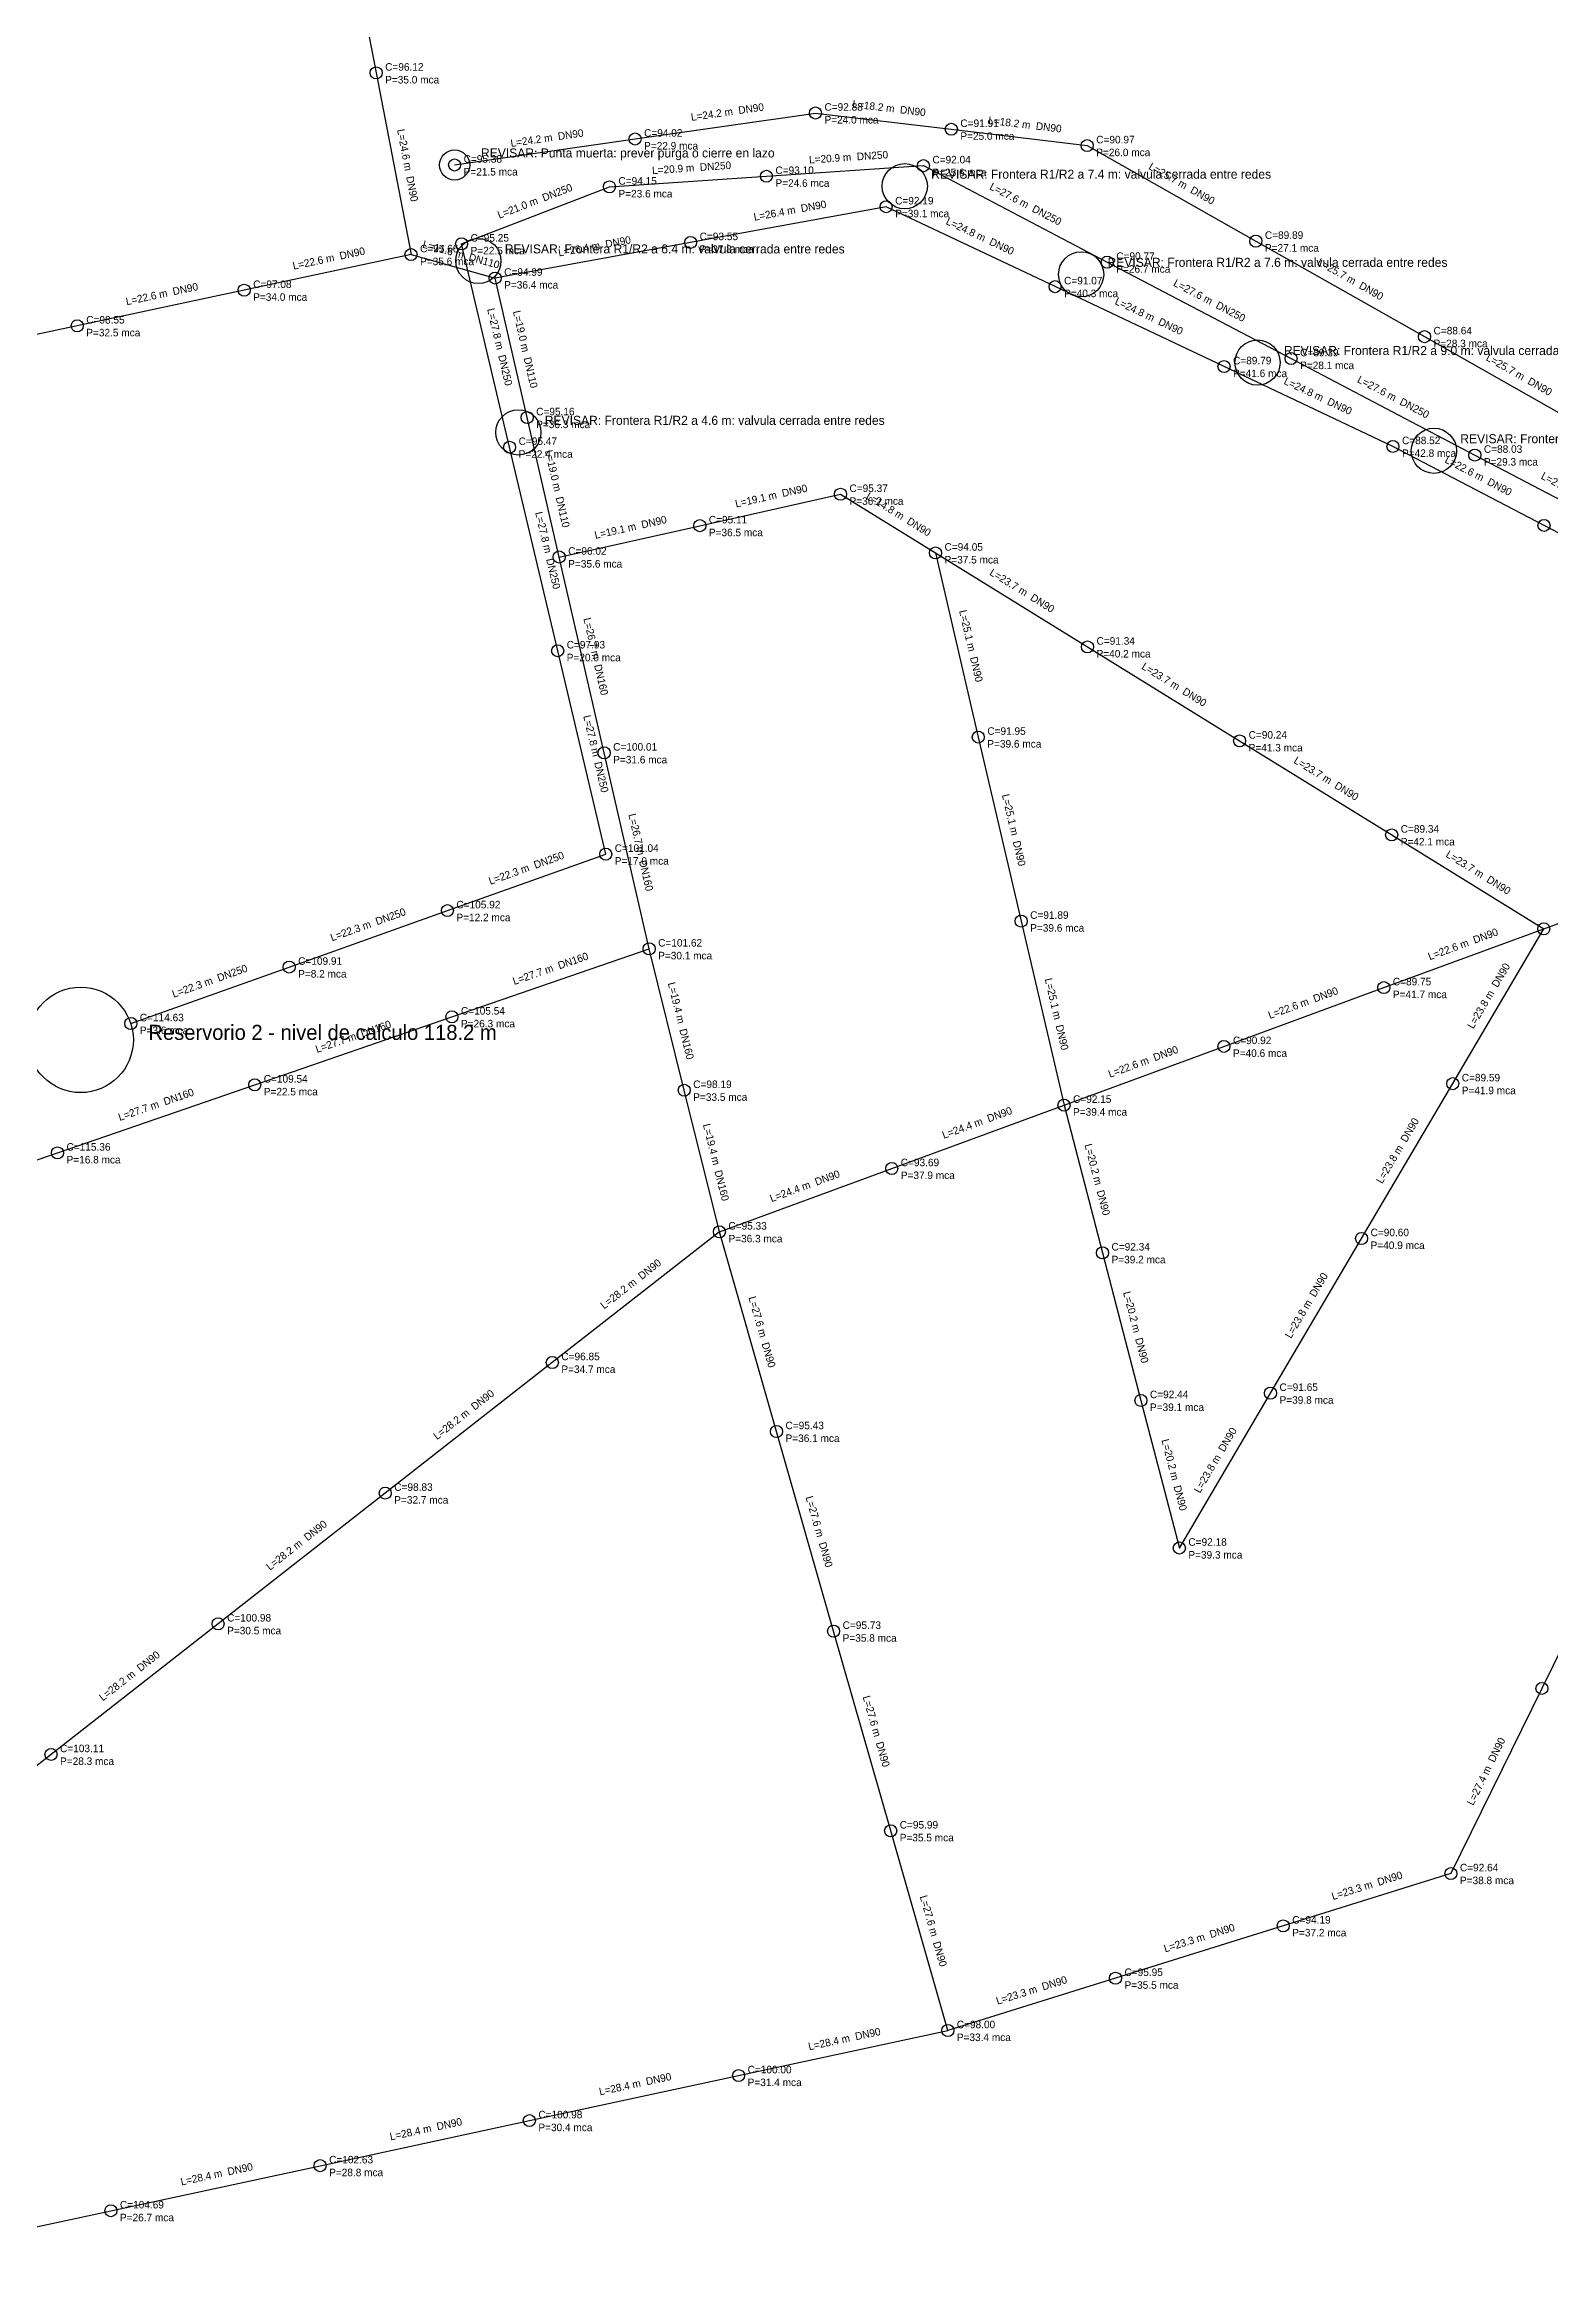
# Model space of a CAD drawing. Extents: x 308163 to 309183, y 8622711 to 8623256.
# Drawn here: x 308383 to 308583, y 8622720.7 to 8623014.3 of the extents above; entities that cross this region are included whole.
import ezdxf

# ---------------------------------------------------------------- set-up
doc = ezdxf.new("R2010")
doc.units = 0
for name, color, linetype in [('EPANET_NODO_P_15_25', 2, 'CONTINUOUS'), ('EPANET_NODO_P_25_35', 3, 'CONTINUOUS'), ('EPANET_NODO_P_mayor35', 4, 'CONTINUOUS'), ('EPANET_NODO_P_menor15', 1, 'CONTINUOUS'), ('EPANET_NODO_TXT', 7, 'CONTINUOUS'), ('EPANET_RESERVORIO', 5, 'CONTINUOUS'), ('EPANET_REVISAR', 6, 'CONTINUOUS'), ('EPANET_TUBO_DN110', 4, 'CONTINUOUS'), ('EPANET_TUBO_DN160', 3, 'CONTINUOUS'), ('EPANET_TUBO_DN250', 1, 'CONTINUOUS'), ('EPANET_TUBO_DN90', 6, 'CONTINUOUS'), ('EPANET_TUBO_TXT', 8, 'CONTINUOUS')]:
    doc.layers.add(name, color=color, linetype=linetype)

msp = doc.modelspace()

# ---------------------------------------------------------------- linework, layer by layer
at = {"layer": 'EPANET_NODO_P_15_25'}
for centre in [(308485.39, 8623005.15), (308461.44, 8623001.7), (308437.49, 8622998.25), (308458.04, 8622995.34), (308478.88, 8622996.75), (308438.41, 8622987.78), (308444.79, 8622960.78), (308451.17, 8622933.77), (308457.55, 8622906.77), (308410.95, 8622876.14), (308384.77, 8622867.11)]:
    msp.add_circle(centre, 0.8, dxfattribs=at)
at = {"layer": 'EPANET_NODO_P_25_35'}
for centre in [(308503.43, 8623002.99), (308521.47, 8623000.82), (308499.72, 8622998.16), (308543.86, 8622988.14), (308524.13, 8622985.35), (308409.55, 8622981.62), (308387.39, 8622976.9), (308566.25, 8622975.46), (308548.53, 8622972.55), (308572.93, 8622959.74), (308457.34, 8622920.21), (308463.31, 8622894.2), (308437.13, 8622885.17), (308467.97, 8622875.42), (308450.46, 8622839.29), (308428.28, 8622821.95), (308406.09, 8622804.6), (308383.91, 8622787.26), (308502.96, 8622750.61), (308475.19, 8622744.63), (308447.41, 8622738.65), (308419.63, 8622732.67), (308391.86, 8622726.69)]:
    msp.add_circle(centre, 0.8, dxfattribs=at)
at = {"layer": 'EPANET_NODO_P_mayor35'}
for centre in [(308427.07, 8623010.47), (308494.77, 8622992.71), (308431.7, 8622986.35), (308468.82, 8622987.97), (308442.87, 8622983.24), (308517.2, 8622982.1), (308539.63, 8622971.49), (308447.12, 8622964.72), (308562.06, 8622960.89), (308488.71, 8622954.54), (308470.04, 8622950.37), (308582.11, 8622950.41), (308451.37, 8622946.21), (308501.33, 8622946.75), (308521.51, 8622934.27), (308507.01, 8622922.31), (308541.7, 8622921.8), (308561.89, 8622909.32), (308512.7, 8622897.88), (308582.08, 8622896.85), (308560.85, 8622889.05), (308539.62, 8622881.25), (308569.99, 8622876.3), (308518.39, 8622873.45), (308495.52, 8622865.04), (308472.64, 8622856.63), (308523.5, 8622853.85), (308557.89, 8622855.75), (308528.6, 8622834.25), (308545.8, 8622835.21), (308480.22, 8622830.13), (308533.7, 8622814.66), (308487.8, 8622803.62), (308581.84, 8622796.03), (308495.38, 8622777.12), (308569.75, 8622771.44), (308547.49, 8622764.5), (308525.22, 8622757.55)]:
    msp.add_circle(centre, 0.8, dxfattribs=at)
at = {"layer": 'EPANET_NODO_P_menor15'}
for centre in [(308436.53, 8622899.27), (308415.52, 8622891.78), (308394.5, 8622884.28)]:
    msp.add_circle(centre, 0.8, dxfattribs=at)
at = {"layer": 'EPANET_RESERVORIO'}
msp.add_circle((308387.84, 8622882.11), 7, dxfattribs=at)
at = {"layer": 'EPANET_REVISAR'}
for centre, radius in [((308437.491, 8622998.248), 2), ((308497.249, 8622995.433), 3), ((308440.641, 8622985.512), 3), ((308520.664, 8622983.726), 3), ((308544.079, 8622972.019), 3), ((308445.955, 8622962.751), 3), ((308567.495, 8622960.312), 3)]:
    msp.add_circle(centre, radius, dxfattribs=at)
at = {"layer": 'EPANET_TUBO_DN110'}
for p, q in [((308431.7, 8622986.35), (308442.87, 8622983.24)), ((308447.12, 8622964.72), (308442.87, 8622983.24)), ((308451.37, 8622946.21), (308447.12, 8622964.72))]:
    msp.add_line(p, q, dxfattribs=at)
at = {"layer": 'EPANET_TUBO_DN160'}
for p, q in [((308457.34, 8622920.21), (308451.37, 8622946.21)), ((308463.31, 8622894.2), (308457.34, 8622920.21)), ((308437.13, 8622885.17), (308463.31, 8622894.2)), ((308467.97, 8622875.42), (308463.31, 8622894.2)), ((308410.95, 8622876.14), (308437.13, 8622885.17)), ((308384.77, 8622867.11), (308410.95, 8622876.14)), ((308472.64, 8622856.63), (308467.97, 8622875.42)), ((308358.58, 8622858.08), (308384.77, 8622867.11))]:
    msp.add_line(p, q, dxfattribs=at)
at = {"layer": 'EPANET_TUBO_DN250'}
for p, q in [((308478.88, 8622996.75), (308499.72, 8622998.16)), ((308499.72, 8622998.16), (308524.13, 8622985.35)), ((308438.41, 8622987.78), (308458.04, 8622995.34)), ((308458.04, 8622995.34), (308478.88, 8622996.75)), ((308444.79, 8622960.78), (308438.41, 8622987.78)), ((308524.13, 8622985.35), (308548.53, 8622972.55)), ((308548.53, 8622972.55), (308572.93, 8622959.74)), ((308451.17, 8622933.77), (308444.79, 8622960.78)), ((308572.93, 8622959.74), (308597.33, 8622946.93)), ((308457.55, 8622906.77), (308451.17, 8622933.77)), ((308436.53, 8622899.27), (308457.55, 8622906.77)), ((308415.52, 8622891.78), (308436.53, 8622899.27)), ((308394.5, 8622884.28), (308415.52, 8622891.78))]:
    msp.add_line(p, q, dxfattribs=at)
at = {"layer": 'EPANET_TUBO_DN90'}
for p, q in [((308422.43, 8623034.59), (308427.07, 8623010.47)), ((308427.07, 8623010.47), (308431.7, 8622986.35)), ((308461.44, 8623001.7), (308485.39, 8623005.15)), ((308485.39, 8623005.15), (308503.43, 8623002.99)), ((308437.49, 8622998.25), (308461.44, 8623001.7)), ((308503.43, 8623002.99), (308521.47, 8623000.82)), ((308521.47, 8623000.82), (308543.86, 8622988.14)), ((308494.77, 8622992.71), (308468.82, 8622987.97)), ((308517.2, 8622982.1), (308494.77, 8622992.71)), ((308431.7, 8622986.35), (308409.55, 8622981.62)), ((308468.82, 8622987.97), (308442.87, 8622983.24)), ((308543.86, 8622988.14), (308566.25, 8622975.46)), ((308409.55, 8622981.62), (308387.39, 8622976.9)), ((308539.63, 8622971.49), (308517.2, 8622982.1)), ((308387.39, 8622976.9), (308365.24, 8622972.17)), ((308566.25, 8622975.46), (308588.64, 8622962.77)), ((308562.06, 8622960.89), (308539.63, 8622971.49)), ((308582.11, 8622950.41), (308562.06, 8622960.89)), ((308470.04, 8622950.37), (308488.71, 8622954.54)), ((308488.71, 8622954.54), (308501.33, 8622946.75)), ((308451.37, 8622946.21), (308470.04, 8622950.37)), ((308602.16, 8622939.93), (308582.11, 8622950.41)), ((308501.33, 8622946.75), (308507.01, 8622922.31)), ((308501.33, 8622946.75), (308521.51, 8622934.27)), ((308521.51, 8622934.27), (308541.7, 8622921.8)), ((308507.01, 8622922.31), (308512.7, 8622897.88)), ((308541.7, 8622921.8), (308561.89, 8622909.32)), ((308561.89, 8622909.32), (308582.08, 8622896.85)), ((308582.08, 8622896.85), (308602.14, 8622904.22)), ((308512.7, 8622897.88), (308518.39, 8622873.45)), ((308560.85, 8622889.05), (308582.08, 8622896.85)), ((308569.99, 8622876.3), (308582.08, 8622896.85)), ((308539.62, 8622881.25), (308560.85, 8622889.05)), ((308518.39, 8622873.45), (308539.62, 8622881.25)), ((308557.89, 8622855.75), (308569.99, 8622876.3)), ((308495.52, 8622865.04), (308518.39, 8622873.45)), ((308518.39, 8622873.45), (308523.5, 8622853.85)), ((308472.64, 8622856.63), (308495.52, 8622865.04)), ((308472.64, 8622856.63), (308450.46, 8622839.29)), ((308480.22, 8622830.13), (308472.64, 8622856.63)), ((308545.8, 8622835.21), (308557.89, 8622855.75)), ((308523.5, 8622853.85), (308528.6, 8622834.25)), ((308450.46, 8622839.29), (308428.28, 8622821.95)), ((308528.6, 8622834.25), (308533.7, 8622814.66)), ((308533.7, 8622814.66), (308545.8, 8622835.21)), ((308487.8, 8622803.62), (308480.22, 8622830.13)), ((308428.28, 8622821.95), (308406.09, 8622804.6)), ((308593.92, 8622820.62), (308581.84, 8622796.03)), ((308406.09, 8622804.6), (308383.91, 8622787.26)), ((308495.38, 8622777.12), (308487.8, 8622803.62)), ((308581.84, 8622796.03), (308569.75, 8622771.44)), ((308383.91, 8622787.26), (308361.73, 8622769.91)), ((308502.96, 8622750.61), (308495.38, 8622777.12)), ((308569.75, 8622771.44), (308547.49, 8622764.5)), ((308547.49, 8622764.5), (308525.22, 8622757.55)), ((308525.22, 8622757.55), (308502.96, 8622750.61)), ((308475.19, 8622744.63), (308502.96, 8622750.61)), ((308447.41, 8622738.65), (308475.19, 8622744.63)), ((308419.63, 8622732.67), (308447.41, 8622738.65)), ((308391.86, 8622726.69), (308419.63, 8622732.67)), ((308364.08, 8622720.71), (308391.86, 8622726.69))]:
    msp.add_line(p, q, dxfattribs=at)

# ---------------------------------------------------------------- texts
at = {"layer": 'EPANET_NODO_TXT'}
for s, height, p in [('C=96.12', 1, (308428.27, 8623010.77)), ('P=35.0 mca', 1, (308428.27, 8623009.07)), ('C=92.88', 1, (308486.59, 8623005.45)), ('P=24.0 mca', 1, (308486.59, 8623003.75)), ('C=91.91', 1, (308504.63, 8623003.29)), ('C=94.02', 1, (308462.64, 8623002)), ('P=22.9 mca', 1, (308462.64, 8623000.3)), ('P=25.0 mca', 1, (308504.63, 8623001.59)), ('C=90.97', 1, (308522.67, 8623001.12)), ('C=95.38', 1, (308438.69, 8622998.55)), ('C=93.10', 1, (308480.08, 8622997.05)), ('C=92.04', 1, (308500.92, 8622998.46)), ('P=26.0 mca', 1, (308522.67, 8622999.42)), ('P=21.5 mca', 1, (308438.69, 8622996.85)), ('C=94.15', 1, (308459.24, 8622995.64)), ('P=24.6 mca', 1, (308480.08, 8622995.35)), ('P=25.6 mca', 1, (308500.92, 8622996.76)), ('P=23.6 mca', 1, (308459.24, 8622993.94)), ('C=92.19', 1, (308495.97, 8622993.01)), ('P=39.1 mca', 1, (308495.97, 8622991.31)), ('C=95.25', 1, (308439.61, 8622988.08)), ('C=93.55', 1, (308470.02, 8622988.27)), ('C=89.89', 1, (308545.06, 8622988.44)), ('C=95.66', 1, (308432.9, 8622986.65)), ('P=22.5 mca', 1, (308439.61, 8622986.38)), ('P=37.8 mca', 1, (308470.02, 8622986.57)), ('C=90.77', 1, (308525.33, 8622985.65)), ('P=27.1 mca', 1, (308545.06, 8622986.74)), ('P=35.6 mca', 1, (308432.9, 8622984.95)), ('C=94.99', 1, (308444.07, 8622983.54)), ('C=91.07', 1, (308518.4, 8622982.4)), ('P=26.7 mca', 1, (308525.33, 8622983.95)), ('C=97.08', 1, (308410.75, 8622981.92)), ('P=34.0 mca', 1, (308410.75, 8622980.22)), ('P=36.4 mca', 1, (308444.07, 8622981.84)), ('P=40.3 mca', 1, (308518.4, 8622980.7)), ('C=98.55', 1, (308388.59, 8622977.2)), ('P=32.5 mca', 1, (308388.59, 8622975.5)), ('C=88.64', 1, (308567.45, 8622975.76)), ('P=28.3 mca', 1, (308567.45, 8622974.06)), ('C=89.79', 1, (308540.83, 8622971.79)), ('C=89.39', 1, (308549.73, 8622972.85)), ('P=28.1 mca', 1, (308549.73, 8622971.15)), ('P=41.6 mca', 1, (308540.83, 8622970.09)), ('C=95.16', 1, (308448.32, 8622965.02)), ('P=36.3 mca', 1, (308448.32, 8622963.32)), ('C=95.47', 1, (308445.99, 8622961.08)), ('P=22.4 mca', 1, (308445.99, 8622959.38)), ('C=88.52', 1, (308563.26, 8622961.19)), ('P=42.8 mca', 1, (308563.26, 8622959.49)), ('C=88.03', 1, (308574.13, 8622960.04)), ('P=29.3 mca', 1, (308574.13, 8622958.34)), ('C=95.37', 1, (308489.91, 8622954.84)), ('P=36.2 mca', 1, (308489.91, 8622953.14)), ('C=95.11', 1, (308471.24, 8622950.67)), ('P=36.5 mca', 1, (308471.24, 8622948.97)), ('C=94.05', 1, (308502.53, 8622947.05)), ('C=96.02', 1, (308452.57, 8622946.51)), ('P=35.6 mca', 1, (308452.57, 8622944.81)), ('P=37.5 mca', 1, (308502.53, 8622945.35)), ('C=97.93', 1, (308452.37, 8622934.07)), ('P=20.0 mca', 1, (308452.37, 8622932.37)), ('C=91.34', 1, (308522.71, 8622934.57)), ('P=40.2 mca', 1, (308522.71, 8622932.87)), ('C=91.95', 1, (308508.21, 8622922.61)), ('P=39.6 mca', 1, (308508.21, 8622920.91)), ('C=90.24', 1, (308542.9, 8622922.1)), ('C=100.01', 1, (308458.54, 8622920.51)), ('P=31.6 mca', 1, (308458.54, 8622918.81)), ('P=41.3 mca', 1, (308542.9, 8622920.4)), ('C=89.34', 1, (308563.09, 8622909.62)), ('C=101.04', 1, (308458.75, 8622907.07)), ('P=42.1 mca', 1, (308563.09, 8622907.92)), ('P=17.0 mca', 1, (308458.75, 8622905.37)), ('C=105.92', 1, (308437.73, 8622899.57)), ('P=12.2 mca', 1, (308437.73, 8622897.87)), ('C=91.89', 1, (308513.9, 8622898.18)), ('C=101.62', 1, (308464.51, 8622894.5)), ('P=39.6 mca', 1, (308513.9, 8622896.48)), ('C=109.91', 1, (308416.72, 8622892.08)), ('P=30.1 mca', 1, (308464.51, 8622892.8)), ('P=8.2 mca', 1, (308416.72, 8622890.38)), ('C=89.75', 1, (308562.05, 8622889.35)), ('C=105.54', 1, (308438.33, 8622885.47)), ('P=41.7 mca', 1, (308562.05, 8622887.65)), ('C=114.63', 1, (308395.7, 8622884.58)), ('P=3.6 mca', 1, (308395.7, 8622882.88)), ('Reservorio 2 - nivel de calculo 118.2 m', 2, (308396.84, 8622882.11)), ('P=26.3 mca', 1, (308438.33, 8622883.77)), ('C=90.92', 1, (308540.82, 8622881.55)), ('P=40.6 mca', 1, (308540.82, 8622879.85)), ('C=89.59', 1, (308571.19, 8622876.6)), ('C=109.54', 1, (308412.15, 8622876.44)), ('P=22.5 mca', 1, (308412.15, 8622874.74)), ('C=98.19', 1, (308469.17, 8622875.72)), ('P=33.5 mca', 1, (308469.17, 8622874.02)), ('C=92.15', 1, (308519.59, 8622873.75)), ('P=41.9 mca', 1, (308571.19, 8622874.9)), ('P=39.4 mca', 1, (308519.59, 8622872.05)), ('C=115.36', 1, (308385.97, 8622867.41)), ('P=16.8 mca', 1, (308385.97, 8622865.71)), ('C=93.69', 1, (308496.72, 8622865.34)), ('P=37.9 mca', 1, (308496.72, 8622863.64)), ('C=95.33', 1, (308473.84, 8622856.93)), ('C=90.60', 1, (308559.09, 8622856.05)), ('P=36.3 mca', 1, (308473.84, 8622855.23)), ('C=92.34', 1, (308524.7, 8622854.15)), ('P=40.9 mca', 1, (308559.09, 8622854.35)), ('P=39.2 mca', 1, (308524.7, 8622852.45)), ('C=96.85', 1, (308451.66, 8622839.59)), ('P=34.7 mca', 1, (308451.66, 8622837.89)), ('C=91.65', 1, (308547, 8622835.51)), ('C=92.44', 1, (308529.8, 8622834.55)), ('P=39.1 mca', 1, (308529.8, 8622832.85)), ('P=39.8 mca', 1, (308547, 8622833.81)), ('C=95.43', 1, (308481.42, 8622830.43)), ('P=36.1 mca', 1, (308481.42, 8622828.73)), ('C=98.83', 1, (308429.48, 8622822.25)), ('P=32.7 mca', 1, (308429.48, 8622820.55)), ('C=92.18', 1, (308534.9, 8622814.96)), ('P=39.3 mca', 1, (308534.9, 8622813.26)), ('C=100.98', 1, (308407.29, 8622804.9)), ('P=30.5 mca', 1, (308407.29, 8622803.2)), ('C=95.73', 1, (308489, 8622803.92)), ('P=35.8 mca', 1, (308489, 8622802.22)), ('C=103.11', 1, (308385.11, 8622787.56)), ('P=28.3 mca', 1, (308385.11, 8622785.86)), ('C=95.99', 1, (308496.58, 8622777.42)), ('P=35.5 mca', 1, (308496.58, 8622775.72)), ('C=92.64', 1, (308570.95, 8622771.74)), ('P=38.8 mca', 1, (308570.95, 8622770.04)), ('C=94.19', 1, (308548.69, 8622764.8)), ('P=37.2 mca', 1, (308548.69, 8622763.1)), ('C=95.95', 1, (308526.42, 8622757.85)), ('P=35.5 mca', 1, (308526.42, 8622756.15)), ('C=98.00', 1, (308504.16, 8622750.91)), ('P=33.4 mca', 1, (308504.16, 8622749.21)), ('C=100.00', 1, (308476.39, 8622744.93)), ('P=31.4 mca', 1, (308476.39, 8622743.23)), ('C=100.98', 1, (308448.61, 8622738.95)), ('P=30.4 mca', 1, (308448.61, 8622737.25)), ('C=102.63', 1, (308420.83, 8622732.97)), ('P=28.8 mca', 1, (308420.83, 8622731.27)), ('C=104.69', 1, (308393.06, 8622726.99)), ('P=26.7 mca', 1, (308393.06, 8622725.29))]:
    msp.add_text(s, height=height, dxfattribs=at).set_placement(p)
at = {"layer": 'EPANET_REVISAR'}
for s, p in [('REVISAR: Punta muerta: prever purga o cierre en lazo', (308440.991, 8622999.248)), ('REVISAR: Frontera R1/R2 a 7.4 m: valvula cerrada entre redes', (308500.749, 8622996.433)), ('REVISAR: Frontera R1/R2 a 6.4 m: valvula cerrada entre redes', (308444.141, 8622986.512)), ('REVISAR: Frontera R1/R2 a 7.6 m: valvula cerrada entre redes', (308524.164, 8622984.726)), ('REVISAR: Frontera R1/R2 a 9.0 m: valvula cerrada entre redes', (308547.579, 8622973.019)), ('REVISAR: Frontera R1/R2 a 4.6 m: valvula cerrada entre redes', (308449.455, 8622963.751)), ('REVISAR: Frontera R1/R2 a 10.9 m: valvula cerrada entre redes', (308570.995, 8622961.312))]:
    msp.add_text(s, height=1.2, dxfattribs=at).set_placement(p)
at = {"layer": 'EPANET_TUBO_TXT'}
for s, rotation, p in [('L=18.2 m  DN90', -6.83, (308490.255, 8623005.877)), ('L=24.2 m  DN90', 8.2, (308468.934, 8623004.093)), ('L=18.2 m  DN90', -6.86, (308508.296, 8623003.714)), ('L=24.6 m  DN90', -79.13, (308429.844, 8623002.917)), ('L=24.2 m  DN90', 8.2, (308444.984, 8623000.643)), ('L=20.9 m  DN250', 3.87, (308463.733, 8622997.028)), ('L=20.9 m  DN250', 3.87, (308484.573, 8622998.438)), ('L=25.7 m  DN90', -29.52, (308529.529, 8622997.75)), ('L=21.0 m  DN250', 21.06, (308443.418, 8622991.102)), ('L=27.6 m  DN250', -27.69, (308508.412, 8622995.067)), ('L=26.4 m  DN90', 10.35, (308477.292, 8622990.839)), ('L=24.8 m  DN90', -25.32, (308502.618, 8622990.436)), ('L=22.6 m  DN90', 12.05, (308416.109, 8622984.35)), ('L=11.6 m  DN110', -15.56, (308433.154, 8622987.295)), ('L=26.4 m  DN90', 10.33, (308451.342, 8622986.106)), ('L=25.7 m  DN90', -29.52, (308551.919, 8622985.07)), ('L=22.6 m  DN90', 12.02, (308393.954, 8622979.627)), ('L=24.8 m  DN90', -25.32, (308525.048, 8622979.826)), ('L=27.6 m  DN250', -27.68, (308532.816, 8622982.261)), ('L=27.8 m  DN250', -76.71, (308441.796, 8622979.104)), ('L=19.0 m  DN110', -77.08, (308445.222, 8622978.803)), ('L=25.7 m  DN90', -29.54, (308574.31, 8622972.386)), ('L=24.8 m  DN90', -25.29, (308547.477, 8622969.22)), ('L=27.6 m  DN250', -27.7, (308557.217, 8622969.457)), ('L=19.0 m  DN110', -77.07, (308449.471, 8622960.288)), ('L=22.6 m  DN90', -27.6, (308568.841, 8622958.813)), ('L=27.6 m  DN250', -27.7, (308581.617, 8622956.647)), ('L=19.1 m  DN90', 12.59, (308474.856, 8622952.778)), ('L=14.8 m  DN90', -31.69, (308492.01, 8622954.031)), ('L=27.8 m  DN250', -76.71, (308448.176, 8622952.099)), ('L=19.1 m  DN90', 12.56, (308456.186, 8622948.615)), ('L=23.7 m  DN90', -31.73, (308508.413, 8622943.898)), ('L=26.7 m  DN160', -77.07, (308454.581, 8622938.033)), ('L=25.1 m  DN90', -76.92, (308504.454, 8622939.052)), ('L=23.7 m  DN90', -31.7, (308528.596, 8622931.422)), ('L=27.8 m  DN250', -76.71, (308454.556, 8622925.094)), ('L=23.7 m  DN90', -31.72, (308548.787, 8622918.948)), ('L=25.1 m  DN90', -76.89, (308510.137, 8622914.617)), ('L=26.7 m  DN160', -77.07, (308460.552, 8622912.028)), ('L=22.3 m  DN250', 19.64, (308442.224, 8622902.682)), ('L=23.7 m  DN90', -31.7, (308568.976, 8622906.472)), ('L=22.3 m  DN250', 19.62, (308421.208, 8622895.188)), ('L=22.6 m  DN90', 20.17, (308566.943, 8622892.674)), ('L=27.7 m  DN160', 19.03, (308445.4, 8622889.398)), ('L=23.8 m  DN90', 59.53, (308572.714, 8622883.494)), ('L=22.3 m  DN250', 19.64, (308400.194, 8622887.692)), ('L=19.4 m  DN160', -76.06, (308465.782, 8622889.636)), ('L=25.1 m  DN90', -76.89, (308515.827, 8622890.187)), ('L=22.6 m  DN90', 20.17, (308545.713, 8622884.874)), ('L=27.7 m  DN160', 19.03, (308419.22, 8622880.368)), ('L=22.6 m  DN90', 20.17, (308524.483, 8622877.074)), ('L=27.7 m  DN160', 19.03, (308393.04, 8622871.338)), ('L=24.4 m  DN90', 20.19, (308502.433, 8622868.967)), ('L=23.8 m  DN90', 59.51, (308560.618, 8622862.945)), ('L=19.4 m  DN160', -76.04, (308470.445, 8622870.851)), ('L=20.2 m  DN90', -75.39, (308521.108, 8622868.178)), ('L=24.4 m  DN90', 20.18, (308479.558, 8622860.558)), ('L=28.2 m  DN90', 38.02, (308457.33, 8622846.311)), ('L=23.8 m  DN90', 59.52, (308548.523, 8622842.399)), ('L=20.2 m  DN90', -75.41, (308526.215, 8622848.578)), ('L=27.6 m  DN90', -74.04, (308476.486, 8622847.91)), ('L=28.2 m  DN90', 38.02, (308435.15, 8622828.971)), ('L=23.8 m  DN90', 59.51, (308536.428, 8622821.855)), ('L=20.2 m  DN90', -75.41, (308531.315, 8622828.983)), ('L=27.6 m  DN90', -74.04, (308484.067, 8622821.405)), ('L=28.2 m  DN90', 38.02, (308412.965, 8622811.626)), ('L=28.2 m  DN90', 38.02, (308390.78, 8622794.281)), ('L=27.6 m  DN90', -74.04, (308491.646, 8622794.9)), ('L=27.4 m  DN90', 63.82, (308572.713, 8622780.414)), ('L=23.3 m  DN90', 17.32, (308554.09, 8622767.919)), ('L=27.6 m  DN90', -74.04, (308499.227, 8622768.395)), ('L=23.3 m  DN90', 17.33, (308531.825, 8622760.973)), ('L=23.3 m  DN90', 17.32, (308509.56, 8622754.029)), ('L=28.4 m  DN90', 12.15, (308484.559, 8622747.977)), ('L=28.4 m  DN90', 12.15, (308456.784, 8622741.998)), ('L=28.4 m  DN90', 12.15, (308429.004, 8622736.018)), ('L=28.4 m  DN90', 12.15, (308401.229, 8622730.037))]:
    msp.add_text(s, height=1, rotation=rotation, dxfattribs=at).set_placement(p)

doc.saveas('drawing.dxf')
